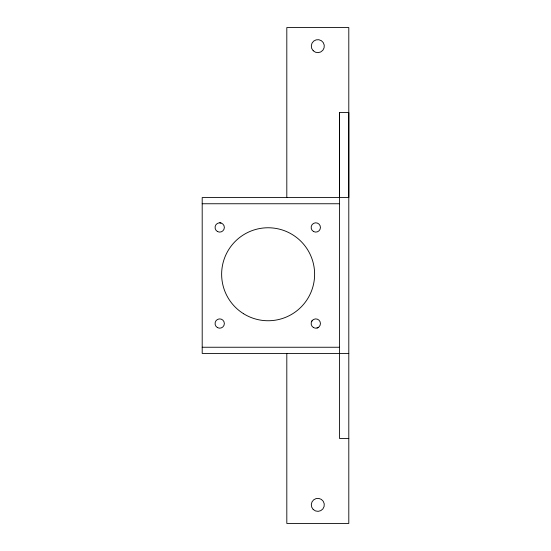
<?xml version="1.0" encoding="UTF-8"?>
<svg xmlns="http://www.w3.org/2000/svg" width="551" height="551" viewBox="0 0 551 551"><rect width="100%" height="100%" fill="white"/><g stroke="black" fill="none" stroke-linecap="round" stroke-linejoin="round"><path stroke-width="0.83" d="M339.499 197.554L339.499 112.549L348.797 112.549L348.797 197.554L202.196 197.554L202.203 353.446L348.797 353.453M311.763 321.219L312.507 320.255M316.997 328.031L318.12 327.57M202.196 203.753L339.499 203.753M202.203 347.247L339.499 347.254M348.797 438.451L339.499 438.451L339.499 112.549M219.711 222.811L220.917 222.969M286.809 197.554L286.809 27.55L348.797 27.55L348.804 523.45L286.816 523.45L286.809 353.446M313.471 231.489A4.649 4.649 0 0 0 320.441 227.46A4.649 4.649 0 0 0 313.471 223.43A4.649 4.649 0 0 0 313.471 231.489M217.39 231.489A4.649 4.649 0 0 0 224.36 227.46A4.649 4.649 0 0 0 217.39 223.43A4.649 4.649 0 0 0 217.39 231.489M313.471 327.57A4.649 4.649 0 0 0 320.441 323.54A4.649 4.649 0 0 0 313.471 319.511A4.649 4.649 0 0 0 313.471 327.57M217.39 327.57A4.649 4.649 0 0 0 224.36 323.54A4.649 4.649 0 0 0 217.39 319.511A4.649 4.649 0 0 0 217.39 327.57M313.202 509.455A6.509 6.509 0 0 0 324.091 506.541A6.509 6.509 0 0 0 316.122 498.565A6.509 6.509 0 0 0 313.202 509.455M313.202 50.747A6.509 6.509 0 0 0 324.091 47.834A6.509 6.509 0 0 0 316.122 39.858A6.509 6.509 0 0 0 313.202 50.747M243.549 313.719A46.491 46.491 0 0 0 314.593 275.803A46.491 46.491 0 0 0 246.242 233.238A46.491 46.491 0 0 0 243.549 313.719"/></g></svg>
